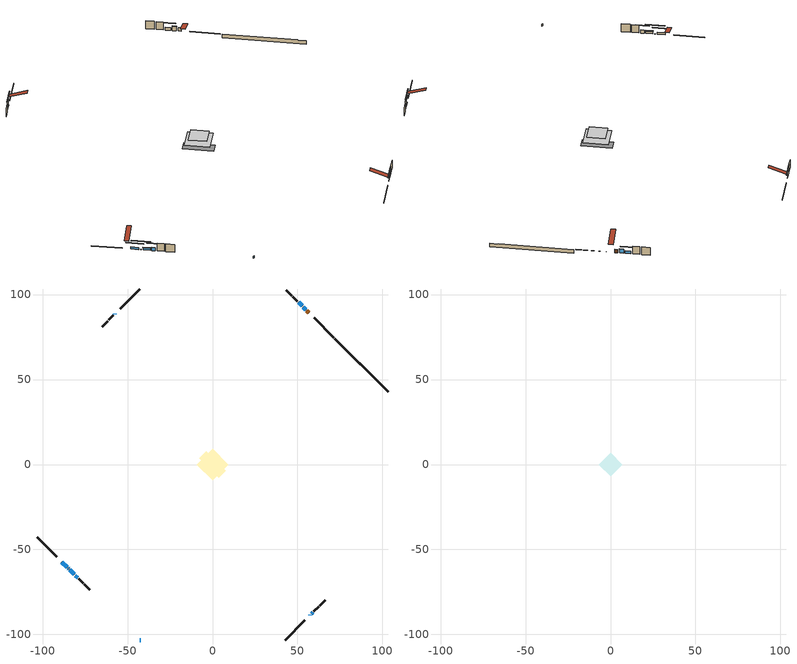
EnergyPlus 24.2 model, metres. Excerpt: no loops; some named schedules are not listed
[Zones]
conditioned space
 floor adiabatic (AdiabaticFloorConstruction): -9.39,0 0,9.39 9.39,0 0,-9.39 z3.35
 floor foundation (Slab1 construction): -7.83,3.79 -3.79,7.83 7.83,-3.79 3.79,-7.83 z-1.35
 wall outside (RimJoist1 construction): 42.79,-103.29 54.35,-91.73 / -103.29,-42.79 -91.73,-54.35 / -42.79,103.29 -54.35,91.73 / 71.33,74.75 59.77,86.31 z0.91:1.21
 wall outside (AdiabaticWallConstruction 1): 56.67,89.42 55.52,90.56 z0.91:2.94
 wall outside (AdiabaticWallConstruction): 54.87,91.21 53.4,92.68 z0.91:3.37; -88.62,-57.46 -85.55,-60.53 z0.91:2.21; -57.45,88.63 -57.66,88.42 / 57.45,-88.63 57.66,-88.42 / -84.89,-61.19 -84.68,-61.4 z0.91:1.26; -84.03,-62.05 -81.36,-64.72 z0.91:2.4; -42.79,-103.29 -42.18,-103.29 z0.91:2.13; 52.75,93.33 50.68,95.4 z0.91:2.65; -80.71,-65.37 -79.45,-66.63 z0.91:2.94; 58.32,-87.76 59.06,-87.02 z0.91:2.16
 wall outside (Wall1 construction): 59.72,-86.36 62.39,-83.69 / -78.79,-67.29 -76.12,-69.96 / -58.32,87.76 -60.99,85.09 / 50.02,96.06 47.35,98.73 z0.91:5.79
 wall outside (Wall2 construction): 63.05,-83.03 66.3,-79.78 / -75.47,-70.61 -72.22,-73.86 / -61.65,84.43 -64.9,81.19 / 46.69,99.39 43.44,102.64 z0.91:5.79
 wall foundation (FoundationWall1 construction): 71.99,74.09,-1.35 71.99,74.09,0.91 100.16,45.92,0.91 100.16,45.92,0.84 103.29,42.79,0.84 103.29,42.79,-1.35
 window (WindowConstruction): 54.87,91.21 53.4,92.68 z0.91:3.37
 window (WindowConstruction 5): -88.62,-57.46 -85.55,-60.53 z0.91:2.21
 window (WindowConstruction 7): -57.46,88.62 -57.66,88.42 z0.91:1.25
 window (WindowConstruction 8): 57.46,-88.62 57.66,-88.42 z0.91:1.25
 window (WindowConstruction 9): -84.89,-61.19 -84.69,-61.39 z0.91:1.25
 window (WindowConstruction 1): -84.03,-62.05 -81.37,-64.72 z0.91:2.4
 window (WindowConstruction 6): -42.79,-103.29 -42.18,-103.29 z0.91:2.13
 window (WindowConstruction 2): 52.75,93.33 50.68,95.4 z0.91:2.65
 window (WindowConstruction 3): -80.71,-65.37 -79.45,-66.63 z0.91:2.94
 window (WindowConstruction 4): 58.32,-87.76 59.06,-87.02 z0.91:2.16
 door (Door): 56.66,89.42 55.52,90.56 z0.91:2.94
 ceiling adiabatic (AdiabaticFloorConstruction): 0,-9.39 9.39,0 0,9.39 -9.39,0 z3.35
attic - vented
 floor to conditioned space (Floor1 construction Reversed): -6.99,0 0,6.99 6.99,0 0,-6.99 z5.79
 roof outside (Roof1 construction): 56.8,-89.28,5.79 49.99,-82.47,9 48.2,-84.27,9 55,-91.08,5.79; -89.28,-56.8,5.79 -82.47,-49.99,9 -84.27,-48.2,9 -91.08,-55,5.79; -56.8,89.28,5.79 -49.99,82.47,9 -48.2,84.27,9 -55,91.08,5.79; 57.32,88.76,5.79 50.51,81.95,9 52.31,80.16,9 59.12,86.96,5.79
shading: 53.26,92.82 55.01,91.07 55.3,91.36 53.55,93.11 z3.57; -83.72,-62.37 -90.46,-55.62 -90.75,-55.92 -84.01,-62.66 z4.8; -61.27,84.81 -53.85,92.23 -54.14,92.52 -61.56,85.11 z6.35; 61.27,-84.81 53.85,-92.23 54.14,-92.52 61.56,-85.11 z6.35; -81.08,-65 -88.5,-57.58 -88.79,-57.88 -81.37,-65.29 z6.35; -81.22,-64.86 -84.17,-61.91 -84.46,-62.2 -81.51,-65.15 z2.6; 48.85,97.23 54.58,91.5 54.87,91.79 49.14,97.53 z5.24; -77.62,-68.46 -82.54,-63.54 -82.83,-63.83 -77.91,-68.75 z5.53; 60.89,-85.19 56.49,-89.6 56.78,-89.89 61.18,-85.48 z4.75
[Building]
Building 1: Terrain=Suburbs
[Site:Location]
Montreal Mirabel Intl AP_QC: Latitude {deg}=45.68; Longitude {deg}=-74.03; Time Zone {hr}=-5; Elevation {m}=82; Keep Site Location Information=Yes
[Site:GroundTemperature:Shallow]
0.642858, -1.75623, -1.94836, -0.80987, 3.76054, 8.30966, 12.2535, 14.7518, 14.9641, 12.9321, 9.08883, 4.67926
[Site:WaterMainsTemperature]
Calculation Method=Schedule; Temperature Schedule=mains temperature schedule
[Material] Roughness=Rough; Thermal Absorptance=0.9
Name | Thickness {m} | Conductivity {W/m-K} | Density {kg/m3} | Specific Heat {J/kg-K} | Solar Absorptance | Visible Absorptance
asphalt or fiberglass shingles | 0.00635 | 0.162714 | 1121.4 | 1465.45 | 0.84 | 0.84
ceiling loosefill ins | 0.169333 | 0.0480833 | 16.02 | 1046.75 | 0.7 | 0.7
ceiling stud and cavity | 0.1397 | 0.0825569 | 65.682 | 1177.47 | 0.7 | 0.7
concrete 4.0 in. | 0.1016 | 1.803125 | 2242.8 | 837.4 | 0.7 | 0.7
concrete 8.0 in. | 0.2032 | 1.803125 | 2242.8 | 837.4 | 0.7 | 0.7
door material | 0.04445 | 0.0451087 | 512.64 | 1214.23 | 0.7 | 0.7
exterior vertical ins | 0.0436689 | 0.029427 | 32.04 | 1214.23 | 0.7 | 0.7
floor covering | 0.0127 | 0.0433444 | 54.468 | 1339.84 | 0.6 | 0.6
floor rigid ins; wall rigid ins 1 | 0.512978 | 0.029427 | 32.04 | 1214.23 | 0.7 | 0.7
floor stud and cavity | 0.1397 | 1.75129 | 37.0049 | 1207.88 | 0.7 | 0.7
furniture material conditioned space 1 | 0.1524 | 0.115458 | 640.8 | 1214.23 | 0.6 | 0.6
gypsum board | 0.0127 | 0.160291 | 801 | 837.4 | 0.6 | 0.6
gypsum board 1 | 0.0127 | 0.160291 | 801 | 837.4 | 0.7 | 0.7
osb sheathing 0.5 in. | 0.0127 | 0.115458 | 512.64 | 1214.23 | 0.7 | 0.7
osb sheathing 0.75 in. | 0.01905 | 0.115458 | 512.64 | 1214.23 | 0.7 | 0.7
osb sheathing 2.0 in. | 0.0508 | 0.115458 | 512.64 | 1214.23 | 0.7 | 0.7
rim joist rigid ins; wall rigid ins | 0.051816 | 0.029427 | 32.04 | 1214.23 | 0.7 | 0.7
rim joist stud and cavity | 0.0508 | 0.0553127 | 125.044 | 1163.47 | 0.6 | 0.6
wall stud and cavity | 0.1397 | 0.140922 | 139.0536 | 1170.24 | 0.7 | 0.7
wall stud and cavity 1 | 0.1397 | 0.142185 | 139.0536 | 1170.24 | 0.7 | 0.7
wall stud and cavity 2 | 0.0889 | 0.380278 | 52.3479 | 1209.89 | 0.7 | 0.7
wall stud and cavity 3 | 0.0889 | 0.391764 | 83.0341 | 1211.67 | 0.7 | 0.7
wood siding | 0.0254 | 0.102417 | 544.68 | 1172.36 | 0.4 | 0.4
wood siding 1; wood siding 2; wood siding 3 | 0.0254 | 0.102417 | 544.68 | 1172.36 | 0.7 | 0.7
[WindowMaterial:SimpleGlazingSystem]
Name | U-Factor {W/m2-K} | Solar Heat Gain Coefficient
WindowMaterial | 2.88329 | 0.67
WindowMaterial 1 | 2.9236 | 0.62
WindowMaterial 2 | 2.909975 | 0.64
WindowMaterial 3 | 2.97754 | 0.59
WindowMaterial 4 | 2.94177 | 0.59
WindowMaterial 5 | 2.938365 | 0.6
WindowMaterial 6 | 2.96789 | 0.62
WindowMaterial 7 | 3.000823 | 0.18
[Construction]
AdiabaticFloorConstruction: floor stud and cavity, floor rigid ins, osb sheathing 0.75 in., floor covering
AdiabaticWallConstruction: wood siding 2, wall rigid ins 1, wall stud and cavity 2, gypsum board
AdiabaticWallConstruction 1: wood siding 3, wall rigid ins 1, wall stud and cavity 2, gypsum board
Door: door material
Floor1 construction Reversed: gypsum board, ceiling stud and cavity, ceiling loosefill ins
FoundationWall1 construction: concrete 8.0 in., gypsum board 1
furniture construction conditioned space 1: furniture material conditioned space 1
PartitionWallConstruction: gypsum board, wall stud and cavity 3, gypsum board
RimJoist1 construction: wood siding 1, rim joist rigid ins, osb sheathing 2.0 in., rim joist stud and cavity
Roof1 construction: asphalt or fiberglass shingles
Slab1 construction: concrete 4.0 in.
Wall1 construction: wood siding, wall rigid ins, osb sheathing 0.5 in., wall stud and cavity, gypsum board
Wall2 construction: wood siding, wall rigid ins, osb sheathing 0.5 in., wall stud and cavity 1, gypsum board
WindowConstruction: WindowMaterial
WindowConstruction 1: WindowMaterial 1
WindowConstruction 2: WindowMaterial 2
WindowConstruction 3: WindowMaterial 3
WindowConstruction 4: WindowMaterial 4
WindowConstruction 5: WindowMaterial 5
WindowConstruction 6: WindowMaterial 6
WindowConstruction 7; WindowConstruction 8; WindowConstruction 9: WindowMaterial 7
[Zone] Multiplier=1; Part of Total Floor Area=Yes
Name | Volume {m3}
attic - vented | 50.9359
conditioned space | 674.8
[Space]
Name | Zone | Volume {m3}
attic - vented 1 | attic - vented | 50.9359
conditioned space 1 | conditioned space | 674.8
[ZoneInfiltration:EffectiveLeakageArea]
infil attic - vented 1: Zone or Space=attic - vented 1; Schedule=Always On Discrete; Effective Air Leakage Area {cm2}=4511.54; Stack Coefficient=0.000223214; Wind Coefficient=1.00944e-05
[ZoneMixing]
whole house fan mix: Zone or Space=attic - vented; Schedule=Always On Continuous; Design Flow Rate Calculation Method=Flow/Zone; Design Flow Rate {m3/s}=0; Source Zone or Space=conditioned space
[SurfaceProperty:ExposedFoundationPerimeter]
Slab1: Exposed Perimeter Calculation Method=TotalExposedPerimeter; Total Exposed Perimeter {m}=44.269
[InternalMass] Zone or ZoneList=conditioned space; Space or SpaceList=conditioned space 1
Name | Construction | Surface Area {m2}
furniture mass conditioned space 1 | furniture construction conditioned space 1 | 107.972
partition wall mass | PartitionWallConstruction | 269.93
[Lights]
interior lighting: Zone or ZoneList or Space or SpaceList=conditioned space 1; Schedule=interior lighting schedule; Design Level Calculation Method=LightingLevel; Lighting Level {W}=343.2; Return Air Fraction=0; Fraction Radiant=0.6; Fraction Visible=0.2; Fraction Replaceable=1
[People]
occupants: Zone or ZoneList or Space or SpaceList=conditioned space 1; Number of People Schedule=occupants schedule; Number of People Calculation Method=People; Number of People=3; Fraction Radiant=0.314171; Sensible Heat Fraction=0.56303; Activity Level Schedule=occupants activity schedule; Carbon Dioxide Generation Rate {m3/s-W}=0; Enable ASHRAE 55 Comfort Warnings=No; Mean Radiant Temperature Calculation Type=EnclosureAveraged
[ElectricEquipment] Zone or ZoneList or Space or SpaceList=conditioned space 1; Design Level Calculation Method=EquipmentLevel
Name | Schedule | Design Level {W} | Fraction Latent | Fraction Radiant | Fraction Lost
clothes dryer | clothes dryer schedule | 140.772 | 0.015 | 0.081 | 0.85
clothes washer | clothes washer schedule | 32.1985 | 0.03 | 0.162 | 0.7
cooking range | cooking range schedule | 215.147 | 0.08 | 0.432 | 0.2
dishwasher | dishwasher schedule | 66.8632 | 0.3 | 0.18 | 0.4
fridge | fridge schedule | 72.9452 | 0 | 0.6 | 0
mech vent house fan | mech vent house fan schedule | 230 | 0 | 0 | 1
mech vent house fan cfis | mech vent house fan cfis schedule | 0 | 0 | 0 | 0
misc plug loads | misc plug loads schedule | 494.7 | 0.045 | 0.513 | 0.1
whole house fan | Always On Discrete | 0 | 0 | 0 | 1
[OtherEquipment] Zone or ZoneList or Space or SpaceList=conditioned space 1; Design Level Calculation Method=EquipmentLevel
Name | Fuel Type | Schedule | Design Level {W} | Fraction Latent | Fraction Radiant | Fraction Lost
clothes dryer 1 | Electricity | clothes dryer schedule | 0 | 0.015 | 0.081 | 0.85
cooking range 1 | Electricity | cooking range schedule | 0 | 0.08 | 0.432 | 0.2
general water use latent | None | general water use schedule | 62.594 | 1 | 0 | 0
general water use sensible | None | general water use schedule | -61.6891 | 0 | 0.6 | 0
mech vent house fan latent load | None | Always On Discrete | 0 | 1 | 0 | 0
mech vent house fan sensible load | None | Always On Discrete | 0 | 0 | 0 | 0
water heater energy adjustment1 | Electricity | Always On Discrete | 0.01 | 0 | 0 | 1
[ZoneInfiltration:DesignFlowRate] Zone or ZoneList or Space or SpaceList=conditioned space 1; Schedule=Always On Discrete; Design Flow Rate Calculation Method=Flow/Zone; Design Flow Rate {m3/s}=0
infil flow; natural vent flow; whole house fan flow
[Foundation:Kiva]
Foundation Kiva 1: Initial Indoor Air Temperature {C}=21; Wall Height Above Grade {m}=0.910011; Wall Depth Below Slab {m}=0.2032; Custom Block Material Name 1=exterior vertical ins; Custom Block Depth 1 {m}=2.26; Custom Block X Position 1 {m}=0.2159; Custom Block Z Position 1 {m}=0
[Foundation:Kiva:Settings]
Soil Conductivity {W/m-K}=0.849921; Soil Density {kg/m3}=1842.3; Soil Specific Heat {J/kg-K}=418.7; Ground Solar Absorptivity=0.9; Ground Thermal Absorptivity=0.9; Ground Surface Roughness {m}=0.03; Far-Field Width {m}=40; Deep-Ground Boundary Condition=ZeroFlux; Deep-Ground Depth {m}=40; Minimum Cell Dimension {m}=0.2; Maximum Cell Growth Coefficient=3; Simulation Timestep=Timestep
[Exterior:Lights]
exterior lighting: Schedule=exterior lighting schedule; Design Level {W}=75.6
[Schedule:Constant]
Name | Hourly Value
Always On Continuous; mech vent house fan schedule; mech vent house fan cfis schedule; Always On Discrete | 1
occupants activity schedule | 117.228
fridge schedule | 0
[Schedule:Day:Interval]
interior lighting schedule day: No, 01:00, 0.108182, 04:00, 0.0901515, 05:00, 0.0991667, 06:00, 0.162273, 07:00, 0.270455, 08:00, 0.342576, 10:00, 0.369621, 11:00, 0.351591, 12:00, 0.333561, 13:00, 0.324545, 14:00, 0.31553, 15:00, 0.333561, 16:00, 0.369621, 17:00, 0.450758, 18:00, 0.585985, 19:00, 0.775303, 20:00, 0.955606, 21:00, 0.991667, 22:00, 0.712197, 23:00, 0.360606, 24:00, 0.162273
interior lighting schedule day 1: No, 01:00, 0.100909, 04:00, 0.0840909, 05:00, 0.0925, 06:00, 0.151364, 07:00, 0.252273, 08:00, 0.319545, 10:00, 0.344773, 11:00, 0.327955, 12:00, 0.311136, 13:00, 0.302727, 14:00, 0.294318, 15:00, 0.311136, 16:00, 0.344773, 17:00, 0.420455, 18:00, 0.546591, 19:00, 0.723182, 20:00, 0.891364, 21:00, 0.925, 22:00, 0.664318, 23:00, 0.336364, 24:00, 0.151364
interior lighting schedule default day: No, 24:00, 0
[Schedule:Week:Daily]
interior lighting schedule Week Rule - Jan1-Jan27: interior lighting schedule day, interior lighting schedule day, interior lighting schedule day, interior lighting schedule day, interior lighting schedule day, interior lighting schedule day, interior lighting schedule day, interior lighting schedule default day, interior lighting schedule default day, interior lighting schedule default day, interior lighting schedule default day, interior lighting schedule default day
interior lighting schedule Week Rule - Jan28-Feb3: interior lighting schedule day, interior lighting schedule day, interior lighting schedule day, interior lighting schedule day, interior lighting schedule day 1, interior lighting schedule day 1, interior lighting schedule day 1, interior lighting schedule default day, interior lighting schedule default day, interior lighting schedule default day, interior lighting schedule default day, interior lighting schedule default day
interior lighting schedule Week Rule - Feb4-Feb24: interior lighting schedule day 1, interior lighting schedule day 1, interior lighting schedule day 1, interior lighting schedule day 1, interior lighting schedule day 1, interior lighting schedule day 1, interior lighting schedule day 1, interior lighting schedule default day, interior lighting schedule default day, interior lighting schedule default day, interior lighting schedule default day, interior lighting schedule default day
interior lighting schedule Week Rule - Feb25-Mar3: interior lighting schedule day 1, interior lighting schedule day 1, interior lighting schedule day 1, interior lighting schedule day 1, interior lighting schedule day 2, interior lighting schedule day 2, interior lighting schedule day 2, interior lighting schedule default day, interior lighting schedule default day, interior lighting schedule default day, interior lighting schedule default day, interior lighting schedule default day
interior lighting schedule Week Rule - Mar4-Mar31: interior lighting schedule day 2, interior lighting schedule day 2, interior lighting schedule day 2, interior lighting schedule day 2, interior lighting schedule day 2, interior lighting schedule day 2, interior lighting schedule day 2, interior lighting schedule default day, interior lighting schedule default day, interior lighting schedule default day, interior lighting schedule default day, interior lighting schedule default day
interior lighting schedule Week Rule - Apr1-Apr28: interior lighting schedule day 3, interior lighting schedule day 3, interior lighting schedule day 3, interior lighting schedule day 3, interior lighting schedule day 3, interior lighting schedule day 3, interior lighting schedule day 3, interior lighting schedule default day, interior lighting schedule default day, interior lighting schedule default day, interior lighting schedule default day, interior lighting schedule default day
interior lighting schedule Week Rule - Apr29-May5: interior lighting schedule day 3, interior lighting schedule day 3, interior lighting schedule day 4, interior lighting schedule day 4, interior lighting schedule day 4, interior lighting schedule day 4, interior lighting schedule day 4, interior lighting schedule default day, interior lighting schedule default day, interior lighting schedule default day, interior lighting schedule default day, interior lighting schedule default day
interior lighting schedule Week Rule - May6-May26: interior lighting schedule day 4, interior lighting schedule day 4, interior lighting schedule day 4, interior lighting schedule day 4, interior lighting schedule day 4, interior lighting schedule day 4, interior lighting schedule day 4, interior lighting schedule default day, interior lighting schedule default day, interior lighting schedule default day, interior lighting schedule default day, interior lighting schedule default day
interior lighting schedule Week Rule - May27-Jun2: interior lighting schedule day 4, interior lighting schedule day 4, interior lighting schedule day 4, interior lighting schedule day 4, interior lighting schedule day 4, interior lighting schedule day 5, interior lighting schedule day 5, interior lighting schedule default day, interior lighting schedule default day, interior lighting schedule default day, interior lighting schedule default day, interior lighting schedule default day
interior lighting schedule Week Rule - Jun3-Jun30: interior lighting schedule day 5, interior lighting schedule day 5, interior lighting schedule day 5, interior lighting schedule day 5, interior lighting schedule day 5, interior lighting schedule day 5, interior lighting schedule day 5, interior lighting schedule default day, interior lighting schedule default day, interior lighting schedule default day, interior lighting schedule default day, interior lighting schedule default day
interior lighting schedule Week Rule - Jul1-Jul28: interior lighting schedule day 6, interior lighting schedule day 6, interior lighting schedule day 6, interior lighting schedule day 6, interior lighting schedule day 6, interior lighting schedule day 6, interior lighting schedule day 6, interior lighting schedule default day, interior lighting schedule default day, interior lighting schedule default day, interior lighting schedule default day, interior lighting schedule default day
interior lighting schedule Week Rule - Jul29-Aug4: interior lighting schedule day 6, interior lighting schedule day 6, interior lighting schedule day 6, interior lighting schedule day 7, interior lighting schedule day 7, interior lighting schedule day 7, interior lighting schedule day 7, interior lighting schedule default day, interior lighting schedule default day, interior lighting schedule default day, interior lighting schedule default day, interior lighting schedule default day
interior lighting schedule Week Rule - Aug5-Aug25: interior lighting schedule day 7, interior lighting schedule day 7, interior lighting schedule day 7, interior lighting schedule day 7, interior lighting schedule day 7, interior lighting schedule day 7, interior lighting schedule day 7, interior lighting schedule default day, interior lighting schedule default day, interior lighting schedule default day, interior lighting schedule default day, interior lighting schedule default day
interior lighting schedule Week Rule - Aug26-Sep1: interior lighting schedule day 7, interior lighting schedule day 7, interior lighting schedule day 7, interior lighting schedule day 7, interior lighting schedule day 7, interior lighting schedule day 7, interior lighting schedule day 8, interior lighting schedule default day, interior lighting schedule default day, interior lighting schedule default day, interior lighting schedule default day, interior lighting schedule default day
interior lighting schedule Week Rule - Sep2-Sep29: interior lighting schedule day 8, interior lighting schedule day 8, interior lighting schedule day 8, interior lighting schedule day 8, interior lighting schedule day 8, interior lighting schedule day 8, interior lighting schedule day 8, interior lighting schedule default day, interior lighting schedule default day, interior lighting schedule default day, interior lighting schedule default day, interior lighting schedule default day
interior lighting schedule Week Rule - Sep30-Oct6: interior lighting schedule day 8, interior lighting schedule day 9, interior lighting schedule day 9, interior lighting schedule day 9, interior lighting schedule day 9, interior lighting schedule day 9, interior lighting schedule day 9, interior lighting schedule default day, interior lighting schedule default day, interior lighting schedule default day, interior lighting schedule default day, interior lighting schedule default day
interior lighting schedule Week Rule - Oct7-Oct27: interior lighting schedule day 9, interior lighting schedule day 9, interior lighting schedule day 9, interior lighting schedule day 9, interior lighting schedule day 9, interior lighting schedule day 9, interior lighting schedule day 9, interior lighting schedule default day, interior lighting schedule default day, interior lighting schedule default day, interior lighting schedule default day, interior lighting schedule default day
interior lighting schedule Week Rule - Oct28-Nov3: interior lighting schedule day 9, interior lighting schedule day 9, interior lighting schedule day 9, interior lighting schedule day 9, interior lighting schedule day 10, interior lighting schedule day 10, interior lighting schedule day 10, interior lighting schedule default day, interior lighting schedule default day, interior lighting schedule default day, interior lighting schedule default day, interior lighting schedule default day
interior lighting schedule Week Rule - Nov4-Nov24: interior lighting schedule day 10, interior lighting schedule day 10, interior lighting schedule day 10, interior lighting schedule day 10, interior lighting schedule day 10, interior lighting schedule day 10, interior lighting schedule day 10, interior lighting schedule default day, interior lighting schedule default day, interior lighting schedule default day, interior lighting schedule default day, interior lighting schedule default day
interior lighting schedule Week Rule - Nov25-Dec1: interior lighting schedule day 10, interior lighting schedule day 10, interior lighting schedule day 10, interior lighting schedule day 10, interior lighting schedule day 10, interior lighting schedule day 10, interior lighting schedule day 11, interior lighting schedule default day, interior lighting schedule default day, interior lighting schedule default day, interior lighting schedule default day, interior lighting schedule default day
interior lighting schedule Week Rule - Dec2-Dec31: interior lighting schedule day 11, interior lighting schedule day 11, interior lighting schedule day 11, interior lighting schedule day 11, interior lighting schedule day 11, interior lighting schedule day 11, interior lighting schedule day 11, interior lighting schedule default day, interior lighting schedule default day, interior lighting schedule default day, interior lighting schedule default day, interior lighting schedule default day
occupants schedule Week Rule - Jan1-Dec31: occupants schedule day, occupants schedule day, occupants schedule day, occupants schedule day, occupants schedule day, occupants schedule day, occupants schedule day, occupants schedule default day, occupants schedule default day, occupants schedule default day, occupants schedule default day, occupants schedule default day
clothes dryer schedule Week Rule - Jan1-Dec31: clothes dryer schedule day, clothes dryer schedule day, clothes dryer schedule day, clothes dryer schedule day, clothes dryer schedule day, clothes dryer schedule day, clothes dryer schedule day, clothes dryer schedule default day, clothes dryer schedule default day, clothes dryer schedule default day, clothes dryer schedule default day, clothes dryer schedule default day
clothes washer schedule Week Rule - Jan1-Dec31: clothes washer schedule day, clothes washer schedule day, clothes washer schedule day, clothes washer schedule day, clothes washer schedule day, clothes washer schedule day, clothes washer schedule day, clothes washer schedule default day, clothes washer schedule default day, clothes washer schedule default day, clothes washer schedule default day, clothes washer schedule default day
cooking range schedule Week Rule - Jan1-Dec31: cooking range schedule day, cooking range schedule day, cooking range schedule day, cooking range schedule day, cooking range schedule day, cooking range schedule day, cooking range schedule day, cooking range schedule default day, cooking range schedule default day, cooking range schedule default day, cooking range schedule default day, cooking range schedule default day
dishwasher schedule Week Rule - Jan1-Dec31: dishwasher schedule day, dishwasher schedule day, dishwasher schedule day, dishwasher schedule day, dishwasher schedule day, dishwasher schedule day, dishwasher schedule day, dishwasher schedule default day, dishwasher schedule default day, dishwasher schedule default day, dishwasher schedule default day, dishwasher schedule default day
misc plug loads schedule Week Rule - Jan1-Dec31: misc plug loads schedule day, misc plug loads schedule day, misc plug loads schedule day, misc plug loads schedule day, misc plug loads schedule day, misc plug loads schedule day, misc plug loads schedule day, misc plug loads schedule default day, misc plug loads schedule default day, misc plug loads schedule default day, misc plug loads schedule default day, misc plug loads schedule default day
general water use schedule Week Rule - Jan1-Dec31: general water use schedule day, general water use schedule day, general water use schedule day, general water use schedule day, general water use schedule day, general water use schedule day, general water use schedule day, general water use schedule default day, general water use schedule default day, general water use schedule default day, general water use schedule default day, general water use schedule default day
exterior lighting schedule Week Rule - Jan1-Jan27: exterior lighting schedule day, exterior lighting schedule day, exterior lighting schedule day, exterior lighting schedule day, exterior lighting schedule day, exterior lighting schedule day, exterior lighting schedule day, exterior lighting schedule default day, exterior lighting schedule default day, exterior lighting schedule default day, exterior lighting schedule default day, exterior lighting schedule default day
exterior lighting schedule Week Rule - Jan28-Feb3: exterior lighting schedule day, exterior lighting schedule day, exterior lighting schedule day, exterior lighting schedule day, exterior lighting schedule day 1, exterior lighting schedule day 1, exterior lighting schedule day 1, exterior lighting schedule default day, exterior lighting schedule default day, exterior lighting schedule default day, exterior lighting schedule default day, exterior lighting schedule default day
exterior lighting schedule Week Rule - Feb4-Feb24: exterior lighting schedule day 1, exterior lighting schedule day 1, exterior lighting schedule day 1, exterior lighting schedule day 1, exterior lighting schedule day 1, exterior lighting schedule day 1, exterior lighting schedule day 1, exterior lighting schedule default day, exterior lighting schedule default day, exterior lighting schedule default day, exterior lighting schedule default day, exterior lighting schedule default day
exterior lighting schedule Week Rule - Feb25-Mar3: exterior lighting schedule day 1, exterior lighting schedule day 1, exterior lighting schedule day 1, exterior lighting schedule day 1, exterior lighting schedule day 2, exterior lighting schedule day 2, exterior lighting schedule day 2, exterior lighting schedule default day, exterior lighting schedule default day, exterior lighting schedule default day, exterior lighting schedule default day, exterior lighting schedule default day
exterior lighting schedule Week Rule - Mar4-Mar31: exterior lighting schedule day 2, exterior lighting schedule day 2, exterior lighting schedule day 2, exterior lighting schedule day 2, exterior lighting schedule day 2, exterior lighting schedule day 2, exterior lighting schedule day 2, exterior lighting schedule default day, exterior lighting schedule default day, exterior lighting schedule default day, exterior lighting schedule default day, exterior lighting schedule default day
exterior lighting schedule Week Rule - Apr1-Apr28: exterior lighting schedule day 3, exterior lighting schedule day 3, exterior lighting schedule day 3, exterior lighting schedule day 3, exterior lighting schedule day 3, exterior lighting schedule day 3, exterior lighting schedule day 3, exterior lighting schedule default day, exterior lighting schedule default day, exterior lighting schedule default day, exterior lighting schedule default day, exterior lighting schedule default day
exterior lighting schedule Week Rule - Apr29-May5: exterior lighting schedule day 3, exterior lighting schedule day 3, exterior lighting schedule day 4, exterior lighting schedule day 4, exterior lighting schedule day 4, exterior lighting schedule day 4, exterior lighting schedule day 4, exterior lighting schedule default day, exterior lighting schedule default day, exterior lighting schedule default day, exterior lighting schedule default day, exterior lighting schedule default day
exterior lighting schedule Week Rule - May6-May26: exterior lighting schedule day 4, exterior lighting schedule day 4, exterior lighting schedule day 4, exterior lighting schedule day 4, exterior lighting schedule day 4, exterior lighting schedule day 4, exterior lighting schedule day 4, exterior lighting schedule default day, exterior lighting schedule default day, exterior lighting schedule default day, exterior lighting schedule default day, exterior lighting schedule default day
exterior lighting schedule Week Rule - May27-Jun2: exterior lighting schedule day 4, exterior lighting schedule day 4, exterior lighting schedule day 4, exterior lighting schedule day 4, exterior lighting schedule day 4, exterior lighting schedule day 5, exterior lighting schedule day 5, exterior lighting schedule default day, exterior lighting schedule default day, exterior lighting schedule default day, exterior lighting schedule default day, exterior lighting schedule default day
exterior lighting schedule Week Rule - Jun3-Jun30: exterior lighting schedule day 5, exterior lighting schedule day 5, exterior lighting schedule day 5, exterior lighting schedule day 5, exterior lighting schedule day 5, exterior lighting schedule day 5, exterior lighting schedule day 5, exterior lighting schedule default day, exterior lighting schedule default day, exterior lighting schedule default day, exterior lighting schedule default day, exterior lighting schedule default day
exterior lighting schedule Week Rule - Jul1-Jul28: exterior lighting schedule day 6, exterior lighting schedule day 6, exterior lighting schedule day 6, exterior lighting schedule day 6, exterior lighting schedule day 6, exterior lighting schedule day 6, exterior lighting schedule day 6, exterior lighting schedule default day, exterior lighting schedule default day, exterior lighting schedule default day, exterior lighting schedule default day, exterior lighting schedule default day
exterior lighting schedule Week Rule - Jul29-Aug4: exterior lighting schedule day 6, exterior lighting schedule day 6, exterior lighting schedule day 6, exterior lighting schedule day 7, exterior lighting schedule day 7, exterior lighting schedule day 7, exterior lighting schedule day 7, exterior lighting schedule default day, exterior lighting schedule default day, exterior lighting schedule default day, exterior lighting schedule default day, exterior lighting schedule default day
exterior lighting schedule Week Rule - Aug5-Aug25: exterior lighting schedule day 7, exterior lighting schedule day 7, exterior lighting schedule day 7, exterior lighting schedule day 7, exterior lighting schedule day 7, exterior lighting schedule day 7, exterior lighting schedule day 7, exterior lighting schedule default day, exterior lighting schedule default day, exterior lighting schedule default day, exterior lighting schedule default day, exterior lighting schedule default day
exterior lighting schedule Week Rule - Aug26-Sep1: exterior lighting schedule day 7, exterior lighting schedule day 7, exterior lighting schedule day 7, exterior lighting schedule day 7, exterior lighting schedule day 7, exterior lighting schedule day 7, exterior lighting schedule day 8, exterior lighting schedule default day, exterior lighting schedule default day, exterior lighting schedule default day, exterior lighting schedule default day, exterior lighting schedule default day
exterior lighting schedule Week Rule - Sep2-Sep29: exterior lighting schedule day 8, exterior lighting schedule day 8, exterior lighting schedule day 8, exterior lighting schedule day 8, exterior lighting schedule day 8, exterior lighting schedule day 8, exterior lighting schedule day 8, exterior lighting schedule default day, exterior lighting schedule default day, exterior lighting schedule default day, exterior lighting schedule default day, exterior lighting schedule default day
exterior lighting schedule Week Rule - Sep30-Oct6: exterior lighting schedule day 8, exterior lighting schedule day 9, exterior lighting schedule day 9, exterior lighting schedule day 9, exterior lighting schedule day 9, exterior lighting schedule day 9, exterior lighting schedule day 9, exterior lighting schedule default day, exterior lighting schedule default day, exterior lighting schedule default day, exterior lighting schedule default day, exterior lighting schedule default day
exterior lighting schedule Week Rule - Oct7-Oct27: exterior lighting schedule day 9, exterior lighting schedule day 9, exterior lighting schedule day 9, exterior lighting schedule day 9, exterior lighting schedule day 9, exterior lighting schedule day 9, exterior lighting schedule day 9, exterior lighting schedule default day, exterior lighting schedule default day, exterior lighting schedule default day, exterior lighting schedule default day, exterior lighting schedule default day
exterior lighting schedule Week Rule - Oct28-Nov3: exterior lighting schedule day 9, exterior lighting schedule day 9, exterior lighting schedule day 9, exterior lighting schedule day 9, exterior lighting schedule day 10, exterior lighting schedule day 10, exterior lighting schedule day 10, exterior lighting schedule default day, exterior lighting schedule default day, exterior lighting schedule default day, exterior lighting schedule default day, exterior lighting schedule default day
exterior lighting schedule Week Rule - Nov4-Nov24: exterior lighting schedule day 10, exterior lighting schedule day 10, exterior lighting schedule day 10, exterior lighting schedule day 10, exterior lighting schedule day 10, exterior lighting schedule day 10, exterior lighting schedule day 10, exterior lighting schedule default day, exterior lighting schedule default day, exterior lighting schedule default day, exterior lighting schedule default day, exterior lighting schedule default day
exterior lighting schedule Week Rule - Nov25-Dec1: exterior lighting schedule day 10, exterior lighting schedule day 10, exterior lighting schedule day 10, exterior lighting schedule day 10, exterior lighting schedule day 10, exterior lighting schedule day 10, exterior lighting schedule day 11, exterior lighting schedule default day, exterior lighting schedule default day, exterior lighting schedule default day, exterior lighting schedule default day, exterior lighting schedule default day
exterior lighting schedule Week Rule - Dec2-Dec31: exterior lighting schedule day 11, exterior lighting schedule day 11, exterior lighting schedule day 11, exterior lighting schedule day 11, exterior lighting schedule day 11, exterior lighting schedule day 11, exterior lighting schedule day 11, exterior lighting schedule default day, exterior lighting schedule default day, exterior lighting schedule default day, exterior lighting schedule default day, exterior lighting schedule default day
[Schedule:Year]
interior lighting schedule: interior lighting schedule Week Rule - Jan1-Jan27, 1, 1, 1, 27, interior lighting schedule Week Rule - Jan28-Feb3, 1, 28, 2, 3, interior lighting schedule Week Rule - Feb4-Feb24, 2, 4, 2, 24, interior lighting schedule Week Rule - Feb25-Mar3, 2, 25, 3, 3, interior lighting schedule Week Rule - Mar4-Mar31, 3, 4, 3, 31, interior lighting schedule Week Rule - Apr1-Apr28, 4, 1, 4, 28, interior lighting schedule Week Rule - Apr29-May5, 4, 29, 5, 5, interior lighting schedule Week Rule - May6-May26, 5, 6, 5, 26, interior lighting schedule Week Rule - May27-Jun2, 5, 27, 6, 2, interior lighting schedule Week Rule - Jun3-Jun30, 6, 3, 6, 30, interior lighting schedule Week Rule - Jul1-Jul28, 7, 1, 7, 28, interior lighting schedule Week Rule - Jul29-Aug4, 7, 29, 8, 4, interior lighting schedule Week Rule - Aug5-Aug25, 8, 5, 8, 25, interior lighting schedule Week Rule - Aug26-Sep1, 8, 26, 9, 1, interior lighting schedule Week Rule - Sep2-Sep29, 9, 2, 9, 29, interior lighting schedule Week Rule - Sep30-Oct6, 9, 30, 10, 6, interior lighting schedule Week Rule - Oct7-Oct27, 10, 7, 10, 27, interior lighting schedule Week Rule - Oct28-Nov3, 10, 28, 11, 3, interior lighting schedule Week Rule - Nov4-Nov24, 11, 4, 11, 24, interior lighting schedule Week Rule - Nov25-Dec1, 11, 25, 12, 1, interior lighting schedule Week Rule - Dec2-Dec31, 12, 2, 12, 31
occupants schedule: occupants schedule Week Rule - Jan1-Dec31, 1, 1, 12, 31
clothes dryer schedule: clothes dryer schedule Week Rule - Jan1-Dec31, 1, 1, 12, 31
clothes washer schedule: clothes washer schedule Week Rule - Jan1-Dec31, 1, 1, 12, 31
cooking range schedule: cooking range schedule Week Rule - Jan1-Dec31, 1, 1, 12, 31
dishwasher schedule: dishwasher schedule Week Rule - Jan1-Dec31, 1, 1, 12, 31
misc plug loads schedule: misc plug loads schedule Week Rule - Jan1-Dec31, 1, 1, 12, 31
general water use schedule: general water use schedule Week Rule - Jan1-Dec31, 1, 1, 12, 31
exterior lighting schedule: exterior lighting schedule Week Rule - Jan1-Jan27, 1, 1, 1, 27, exterior lighting schedule Week Rule - Jan28-Feb3, 1, 28, 2, 3, exterior lighting schedule Week Rule - Feb4-Feb24, 2, 4, 2, 24, exterior lighting schedule Week Rule - Feb25-Mar3, 2, 25, 3, 3, exterior lighting schedule Week Rule - Mar4-Mar31, 3, 4, 3, 31, exterior lighting schedule Week Rule - Apr1-Apr28, 4, 1, 4, 28, exterior lighting schedule Week Rule - Apr29-May5, 4, 29, 5, 5, exterior lighting schedule Week Rule - May6-May26, 5, 6, 5, 26, exterior lighting schedule Week Rule - May27-Jun2, 5, 27, 6, 2, exterior lighting schedule Week Rule - Jun3-Jun30, 6, 3, 6, 30, exterior lighting schedule Week Rule - Jul1-Jul28, 7, 1, 7, 28, exterior lighting schedule Week Rule - Jul29-Aug4, 7, 29, 8, 4, exterior lighting schedule Week Rule - Aug5-Aug25, 8, 5, 8, 25, exterior lighting schedule Week Rule - Aug26-Sep1, 8, 26, 9, 1, exterior lighting schedule Week Rule - Sep2-Sep29, 9, 2, 9, 29, exterior lighting schedule Week Rule - Sep30-Oct6, 9, 30, 10, 6, exterior lighting schedule Week Rule - Oct7-Oct27, 10, 7, 10, 27, exterior lighting schedule Week Rule - Oct28-Nov3, 10, 28, 11, 3, exterior lighting schedule Week Rule - Nov4-Nov24, 11, 4, 11, 24, exterior lighting schedule Week Rule - Nov25-Dec1, 11, 25, 12, 1, exterior lighting schedule Week Rule - Dec2-Dec31, 12, 2, 12, 31
[Schedule:Compact]
mains temperature schedule: Through: 01/01, For: AllDays, Until: 24:00, 5.61444, Through: 01/02, For: AllDays, Until: 24:00, 5.535, Through: 01/03, For: AllDays, Until: 24:00, 5.45667, Through: 01/04, For: AllDays, Until: 24:00, 5.37944, Through: 01/05, For: AllDays, Until: 24:00, 5.30333, Through: 01/06, For: AllDays, Until: 24:00, 5.22889, Through: 01/07, For: AllDays, Until: 24:00, 5.15611, Through: 01/08, For: AllDays, Until: 24:00, 5.08389, Through: 01/09, For: AllDays, Until: 24:00, 5.01333, Through: 01/10, For: AllDays, Until: 24:00, 4.94444, Through: 01/11, For: AllDays, Until: 24:00, 4.87667, Through: 01/12, For: AllDays, Until: 24:00, 4.81056, Through: 01/13, For: AllDays, Until: 24:00, 4.74556, Through: 01/14, For: AllDays, Until: 24:00, 4.68222, Through: 01/15, For: AllDays, Until: 24:00, 4.62056, Through: 01/16, For: AllDays, Until: 24:00, 4.56, Through: 01/17, For: AllDays, Until: 24:00, 4.50111, Through: 01/18, For: AllDays, Until: 24:00, 4.44389, Through: 01/19, For: AllDays, Until: 24:00, 4.38778, Through: 01/20, For: AllDays, Until: 24:00, 4.33389, Through: 01/21, For: AllDays, Until: 24:00, 4.28111, Through: 01/22, For: AllDays, Until: 24:00, 4.23, Through: 01/23, For: AllDays, Until: 24:00, 4.18056, Through: 01/24, For: AllDays, Until: 24:00, 4.13278, Through: 01/25, For: AllDays, Until: 24:00, 4.08667, Through: 01/26, For: AllDays, Until: 24:00, 4.04222, Through: 01/27, For: AllDays, Until: 24:00, 3.99944, Through: 01/28, For: AllDays, Until: 24:00, 3.95833, Through: 01/29, For: AllDays, Until: 24:00, 3.91889, Through: 01/30, For: AllDays, Until: 24:00, 3.88111, Through: 01/31, For: AllDays, Until: 24:00, 3.845, Through: 02/01, For: AllDays, Until: 24:00, 3.81056, Through: 02/02, For: AllDays, Until: 24:00, 3.77778, Through: 02/03, For: AllDays, Until: 24:00, 3.74722, Through: 02/04, For: AllDays, Until: 24:00, 3.71833, Through: 02/05, For: AllDays, Until: 24:00, 3.69056, Through: 02/06, For: AllDays, Until: 24:00, 3.66556, Through: 02/07, For: AllDays, Until: 24:00, 3.64167, Through: 02/08, For: AllDays, Until: 24:00, 3.61944, Through: 02/09, For: AllDays, Until: 24:00, 3.59944, Through: 02/10, For: AllDays, Until: 24:00, 3.58111, Through: 02/11, For: AllDays, Until: 24:00, 3.56444, Through: 02/12, For: AllDays, Until: 24:00, 3.55, Through: 02/13, For: AllDays, Until: 24:00, 3.53667, Through: 02/14, For: AllDays, Until: 24:00, 3.52556, Through: 02/15, For: AllDays, Until: 24:00, 3.51667, Through: 02/16, For: AllDays, Until: 24:00, 3.50889, Through: 02/17, For: AllDays, Until: 24:00, 3.50333, Through: 02/18, For: AllDays, Until: 24:00, 3.49944, Through: 02/19, For: AllDays, Until: 24:00, 3.49778, Through: 02/20, For: AllDays, Until: 24:00, 3.49778, Through: 02/21, For: AllDays, Until: 24:00, 3.49944, Through: 02/22, For: AllDays, Until: 24:00, 3.50278, Through: 02/23, For: AllDays, Until: 24:00, 3.50833, Through: 02/24, For: AllDays, Until: 24:00, 3.515, Through: 02/25, For: AllDays, Until: 24:00, 3.52444, Through: 02/26, For: AllDays, Until: 24:00, 3.535, Through: 02/27, For: AllDays, Until: 24:00, 3.54778, Through: 02/28, For: AllDays, Until: 24:00, 3.56222, Through: 03/01, For: AllDays, Until: 24:00, 3.57833, Through: 03/02, For: AllDays, Until: 24:00, 3.59667, Through: 03/03, For: AllDays, Until: 24:00, 3.61667, Through: 03/04, For: AllDays, Until: 24:00, 3.63833, Through: 03/05, For: AllDays, Until: 24:00, 3.66167, Through: 03/06, For: AllDays, Until: 24:00, 3.68667, Through: 03/07, For: AllDays, Until: 24:00, 3.71389, Through: 03/08, For: AllDays, Until: 24:00, 3.74278, Through: 03/09, For: AllDays, Until: 24:00, 3.77333, Through: 03/10, For: AllDays, Until: 24:00, 3.80556, Through: 03/11, For: AllDays, Until: 24:00, 3.83944, Through: 03/12, For: AllDays, Until: 24:00, 3.87556, Through: 03/13, For: AllDays, Until: 24:00, 3.91278, Through: 03/14, For: AllDays, Until: 24:00, 3.95222, Through: 03/15, For: AllDays, Until: 24:00, 3.99278, Through: 03/16, For: AllDays, Until: 24:00, 4.03556, Through: 03/17, For: AllDays, Until: 24:00, 4.08, Through: 03/18, For: AllDays, Until: 24:00, 4.12556, Through: 03/19, For: AllDays, Until: 24:00, 4.17333, Through: 03/20, For: AllDays, Until: 24:00, 4.22278, Through: 03/21, For: AllDays, Until: 24:00, 4.27333, Through: 03/22, For: AllDays, Until: 24:00, 4.32556, Through: 03/23, For: AllDays, Until: 24:00, 4.38, Through: 03/24, For: AllDays, Until: 24:00, 4.43556, Through: 03/25, For: AllDays, Until: 24:00, 4.49222, Through: 03/26, For: AllDays, Until: 24:00, 4.55111, Through: 03/27, For: AllDays, Until: 24:00, 4.61111, Through: 03/28, For: AllDays, Until: 24:00, 4.67278, Through: 03/29, For: AllDays, Until: 24:00, 4.73611, Through: 03/30, For: AllDays, Until: 24:00, 4.80056, Through: 03/31, For: AllDays, Until: 24:00, 4.86667, Through: 04/01, For: AllDays, Until: 24:00, 4.93444, Through: 04/02, For: AllDays, Until: 24:00, 5.00333, Through: 04/03, For: AllDays, Until: 24:00, 5.07333, Through: 04/04, For: AllDays, Until: 24:00, 5.145, Through: 04/05, For: AllDays, Until: 24:00, 5.21833, Through: 04/06, For: AllDays, Until: 24:00, 5.29222, Through: 04/07, For: AllDays, Until: 24:00, 5.36778, Through: 04/08, For: AllDays, Until: 24:00, 5.445, Through: 04/09, For: AllDays, Until: 24:00, 5.52333, Through: 04/10, For: AllDays, Until: 24:00, 5.60222, Through: 04/11, For: AllDays, Until: 24:00, 5.68278, Through: 04/12, For: AllDays, Until: 24:00, 5.765, Through: 04/13, For: AllDays, Until: 24:00, 5.84778, Through: 04/14, For: AllDays, Until: 24:00, 5.93167, Through: 04/15, For: AllDays, Until: 24:00, 6.01722, Through: 04/16, For: AllDays, Until: 24:00, 6.10333, Through: 04/17, For: AllDays, Until: 24:00, 6.19056, Through: 04/18, For: AllDays, Until: 24:00, 6.27889, Through: 04/19, For: AllDays, Until: 24:00, 6.36833, Through: 04/20, For: AllDays, Until: 24:00, 6.45833, Through: 04/21, For: AllDays, Until: 24:00, 6.55, Through: 04/22, For: AllDays, Until: 24:00, 6.64222, Through: 04/23, For: AllDays, Until: 24:00, 6.735, Through: 04/24, For: AllDays, Until: 24:00, 6.82944, Through: 04/25, For: AllDays, Until: 24:00, 6.92389, Through: 04/26, For: AllDays, Until: 24:00, 7.01944, Through: 04/27, For: AllDays, Until: 24:00, 7.11611, Through: 04/28, For: AllDays, Until: 24:00, 7.21333, Through: 04/29, For: AllDays, Until: 24:00, 7.31111, Through: 04/30, For: AllDays, Until: 24:00, 7.41, Through: 05/01, For: AllDays, Until: 24:00, 7.50944, Through: 05/02, For: AllDays, Until: 24:00, 7.60889, Through: 05/03, For: AllDays, Until: 24:00, 7.71, Through: 05/04, For: AllDays, Until: 24:00, 7.81111, Through: 05/05, For: AllDays, Until: 24:00, 7.91278, Through: 05/06, For: AllDays, Until: 24:00, 8.015, Through: 05/07, For: AllDays, Until: 24:00, 8.11778, Through: 05/08, For: AllDays, Until: 24:00, 8.22056, Through: 05/09, For: AllDays, Until: 24:00, 8.32444, Through: 05/10, For: AllDays, Until: 24:00, 8.42833, Through: 05/11, For: AllDays, Until: 24:00, 8.53278, Through: 05/12, For: AllDays, Until: 24:00, 8.63722, Through: 05/13, For: AllDays, Until: 24:00, 8.74222, Through: 05/14, For: AllDays, Until: 24:00, 8.84778, Through: 05/15, For: AllDays, Until: 24:00, 8.95333, Through: 05/16, For: AllDays, Until: 24:00, 9.05889, Through: 05/17, For: AllDays, Until: 24:00, 9.165, Through: 05/18, For: AllDays, Until: 24:00, 9.27111, Through: 05/19, For: AllDays, Until: 24:00, 9.37722, Through: 05/20, For: AllDays, Until: 24:00, 9.48389, Through: 05/21, For: AllDays, Until: 24:00, 9.59, Through: 05/22, For: AllDays, Until: 24:00, 9.69667, Through: 05/23, For: AllDays, Until: 24:00, 9.80278, Through: 05/24, For: AllDays, Until: 24:00, 9.90944, Through: 05/25, For: AllDays, Until: 24:00, 10.0156, Through: 05/26, For: AllDays, Until: 24:00, 10.1217, Through: 05/27, For: AllDays, Until: 24:00, 10.2278, Through: 05/28, For: AllDays, Until: 24:00, 10.3339, Through: 05/29, For: AllDays, Until: 24:00, 10.4394, Through: 05/30, For: AllDays, Until: 24:00, 10.545, Through: 05/31, For: AllDays, Until: 24:00, 10.65, Through: 06/01, For: AllDays, Until: 24:00, 10.755, Through: 06/02, For: AllDays, Until: 24:00, 10.86, Through: 06/03, For: AllDays, Until: 24:00, 10.9639, Through: 06/04, For: AllDays, Until: 24:00, 11.0678, Through: 06/05, For: AllDays, Until: 24:00, 11.1717, Through: 06/06, For: AllDays, Until: 24:00, 11.2744, Through: 06/07, For: AllDays, Until: 24:00, 11.3772, Through: 06/08, For: AllDays, Until: 24:00, 11.4789, Through: 06/09, For: AllDays, Until: 24:00, 11.5806, Through: 06/10, For: AllDays, Until: 24:00, 11.6817, Through: 06/11, For: AllDays, Until: 24:00, 11.7822, Through: 06/12, For: AllDays, Until: 24:00, 11.8817, Through: 06/13, For: AllDays, Until: 24:00, 11.9811, Through: 06/14, For: AllDays, Until: 24:00, 12.0794, Through: 06/15, For: AllDays, Until: 24:00, 12.1772, Through: 06/16, For: AllDays, Until: 24:00, 12.2739, Through: 06/17, For: AllDays, Until: 24:00, 12.37, Through: 06/18, For: AllDays, Until: 24:00, 12.4656, Through: 06/19, For: AllDays, Until: 24:00, 12.56, Through: 06/20, For: AllDays, Until: 24:00, 12.6539, Through: 06/21, For: AllDays, Until: 24:00, 12.7467, Through: 06/22, For: AllDays, Until: 24:00, 12.8389, Through: 06/23, For: AllDays, Until: 24:00, 12.93, Through: 06/24, For: AllDays, Until: 24:00, 13.02, Through: 06/25, For: AllDays, Until: 24:00, 13.1089, Through: 06/26, For: AllDays, Until: 24:00, 13.1972, Through: 06/27, For: AllDays, Until: 24:00, 13.2839, Through: 06/28, For: AllDays, Until: 24:00, 13.37, Through: 06/29, For: AllDays, Until: 24:00, 13.455, Through: 06/30, For: AllDays, Until: 24:00, 13.5383, Through: 07/01, For: AllDays, Until: 24:00, 13.6211, Through: 07/02, For: AllDays, Until: 24:00, 13.7028, Through: 07/03, For: AllDays, Until: 24:00, 13.7828, Through: 07/04, For: AllDays, Until: 24:00, 13.8617, Through: 07/05, For: AllDays, Until: 24:00, 13.9394, Through: 07/06, For: AllDays, Until: 24:00, 14.0161, Through: 07/07, For: AllDays, Until: 24:00, 14.0911, Through: 07/08, For: AllDays, Until: 24:00, 14.165, Through: 07/09, For: AllDays, Until: 24:00, 14.2378, Through: 07/10, For: AllDays, Until: 24:00, 14.3089, Through: 07/11, For: AllDays, Until: 24:00, 14.3789, Through: 07/12, For: AllDays, Until: 24:00, 14.4472, Through: 07/13, For: AllDays, Until: 24:00, 14.5144, Through: 07/14, For: AllDays, Until: 24:00, 14.58, Through: 07/15, For: AllDays, Until: 24:00, 14.6444, Through: 07/16, For: AllDays, Until: 24:00, 14.7072, Through: 07/17, For: AllDays, Until: 24:00, 14.7683, Through: 07/18, For: AllDays, Until: 24:00, 14.8278, Through: 07/19, For: AllDays, Until: 24:00, 14.8861, Through: 07/20, For: AllDays, Until: 24:00, 14.9428, Through: 07/21, For: AllDays, Until: 24:00, 14.9978, Through: 07/22, For: AllDays, Until: 24:00, 15.0517, Through: 07/23, For: AllDays, Until: 24:00, 15.1033, Through: 07/24, For: AllDays, Until: 24:00, 15.1539, Through: 07/25, For: AllDays, Until: 24:00, 15.2028, Through: 07/26, For: AllDays, Until: 24:00, 15.2494, Through: 07/27, For: AllDays, Until: 24:00, 15.295, Through: 07/28, For: AllDays, Until: 24:00, 15.3389, Through: 07/29, For: AllDays, Until: 24:00, 15.3811, Through: 07/30, For: AllDays, Until: 24:00, 15.4211, Through: 07/31, For: AllDays, Until: 24:00, 15.46, Through: 08/01, For: AllDays, Until: 24:00, 15.4972, Through: 08/02, For: AllDays, Until: 24:00, 15.5322, Through: 08/03, For: AllDays, Until: 24:00, 15.5656, Through: 08/04, For: AllDays, Until: 24:00, 15.5978, Through: 08/05, For: AllDays, Until: 24:00, 15.6278, Through: 08/06, For: AllDays, Until: 24:00, 15.6561, Through: 08/07, For: AllDays, Until: 24:00, 15.6822, Through: 08/08, For: AllDays, Until: 24:00, 15.7072, Through: 08/09, For: AllDays, Until: 24:00, 15.73, Through: 08/10, For: AllDays, Until: 24:00, 15.7511, Through: 08/11, For: AllDays, Until: 24:00, 15.7706, Through: 08/12, For: AllDays, Until: 24:00, 15.7883, Through: 08/13, For: AllDays, Until: 24:00, 15.8039, Through: 08/14, For: AllDays, Until: 24:00, 15.8178, Through: 08/15, For: AllDays, Until: 24:00, 15.83, Through: 08/16, For: AllDays, Until: 24:00, 15.84, Through: 08/17, For: AllDays, Until: 24:00, 15.8489, Through: 08/18, For: AllDays, Until: 24:00, 15.8556, Through: 08/19, For: AllDays, Until: 24:00, 15.86, Through: 08/20, For: AllDays, Until: 24:00, 15.8633, Through: 08/21, For: AllDays, Until: 24:00, 15.8644, Through: 08/22, For: AllDays, Until: 24:00, 15.8633, Through: 08/23, For: AllDays, Until: 24:00, 15.8611, Through: 08/24, For: AllDays, Until: 24:00, 15.8567, Through: 08/25, For: AllDays, Until: 24:00, 15.8506, Through: 08/26, For: AllDays, Until: 24:00, 15.8428, Through: 08/27, For: AllDays, Until: 24:00, 15.8328, Through: 08/28, For: AllDays, Until: 24:00, 15.8211, Through: 08/29, For: AllDays, Until: 24:00, 15.8078, Through: 08/30, For: AllDays, Until: 24:00, 15.7922, Through: 08/31, For: AllDays, Until: 24:00, 15.7756, Through: 09/01, For: AllDays, Until: 24:00, 15.7567, Through: 09/02, For: AllDays, Until: 24:00, 15.7356, Through: 09/03, For: AllDays, Until: 24:00, 15.7133, Through: 09/04, For: AllDays, Until: 24:00, 15.6889, Through: 09/05, For: AllDays, Until: 24:00, 15.6628, Through: 09/06, For: AllDays, Until: 24:00, 15.635, Through: 09/07, For: AllDays, Until: 24:00, 15.6056, Through: 09/08, For: AllDays, Until: 24:00, 15.5744, Through: 09/09, For: AllDays, Until: 24:00, 15.5411, Through: 09/10, For: AllDays, Until: 24:00, 15.5061, Through: 09/11, For: AllDays, Until: 24:00, 15.47, Through: 09/12, For: AllDays, Until: 24:00, 15.4317, Through: 09/13, For: AllDays, Until: 24:00, 15.3917, Through: 09/14, For: AllDays, Until: 24:00, 15.35, Through: 09/15, For: AllDays, Until: 24:00, 15.3067, Through: 09/16, For: AllDays, Until: 24:00, 15.2617, Through: 09/17, For: AllDays, Until: 24:00, 15.215, Through: 09/18, For: AllDays, Until: 24:00, 15.1667, Through: 09/19, For: AllDays, Until: 24:00, 15.1167, Through: 09/20, For: AllDays, Until: 24:00, 15.065, Through: 09/21, For: AllDays, Until: 24:00, 15.0122, Through: 09/22, For: AllDays, Until: 24:00, 14.9572, Through: 09/23, For: AllDays, Until: 24:00, 14.9011, Through: 09/24, For: AllDays, Until: 24:00, 14.8433, Through: 09/25, For: AllDays, Until: 24:00, 14.7839, Through: 09/26, For: AllDays, Until: 24:00, 14.7233, Through: 09/27, For: AllDays, Until: 24:00, 14.6606, Through: 09/28, For: AllDays, Until: 24:00, 14.5972, Through: 09/29, For: AllDays, Until: 24:00, 14.5317, Through: 09/30, For: AllDays, Until: 24:00, 14.465, Through: 10/01, For: AllDays, Until: 24:00, 14.3967, Through: 10/02, For: AllDays, Until: 24:00, 14.3272, Through: 10/03, For: AllDays, Until: 24:00, 14.2567, Through: 10/04, For: AllDays, Until: 24:00, 14.1844, Through: 10/05, For: AllDays, Until: 24:00, 14.1106, Through: 10/06, For: AllDays, Until: 24:00, 14.0356, Through: 10/07, For: AllDays, Until: 24:00, 13.9594, Through: 10/08, For: AllDays, Until: 24:00, 13.8822, Through: 10/09, For: AllDays, Until: 24:00, 13.8033, Through: 10/10, For: AllDays, Until: 24:00, 13.7233, Through: 10/11, For: AllDays, Until: 24:00, 13.6422, Through: 10/12, For: AllDays, Until: 24:00, 13.56, Through: 10/13, For: AllDays, Until: 24:00, 13.4767, Through: 10/14, For: AllDays, Until: 24:00, 13.3922, Through: 10/15, For: AllDays, Until: 24:00, 13.3067, Through: 10/16, For: AllDays, Until: 24:00, 13.22, Through: 10/17, For: AllDays, Until: 24:00, 13.1322, Through: 10/18, For: AllDays, Until: 24:00, 13.0433, Through: 10/19, For: AllDays, Until: 24:00, 12.9533, Through: 10/20, For: AllDays, Until: 24:00, 12.8628, Through: 10/21, For: AllDays, Until: 24:00, 12.7711, Through: 10/22, For: AllDays, Until: 24:00, 12.6783, Through: 10/23, For: AllDays, Until: 24:00, 12.585, Through: 10/24, For: AllDays, Until: 24:00, 12.4906, Through: 10/25, For: AllDays, Until: 24:00, 12.395, Through: 10/26, For: AllDays, Until: 24:00, 12.2994, Through: 10/27, For: AllDays, Until: 24:00, 12.2022, Through: 10/28, For: AllDays, Until: 24:00, 12.105, Through: 10/29, For: AllDays, Until: 24:00, 12.0067, Through: 10/30, For: AllDays, Until: 24:00, 11.9078, Through: 10/31, For: AllDays, Until: 24:00, 11.8083, Through: 11/01, For: AllDays, Until: 24:00, 11.7078, Through: 11/02, For: AllDays, Until: 24:00, 11.6072, Through: 11/03, For: AllDays, Until: 24:00, 11.5056, Through: 11/04, For: AllDays, Until: 24:00, 11.4039, Through: 11/05, For: AllDays, Until: 24:00, 11.3011, Through: 11/06, For: AllDays, Until: 24:00, 11.1983, Through: 11/07, For: AllDays, Until: 24:00, 11.095, Through: 11/08, For: AllDays, Until: 24:00, 10.9911, Through: 11/09, For: AllDays, Until: 24:00, 10.8872, Through: 11/10, For: AllDays, Until: 24:00, 10.7822, Through: 11/11, For: AllDays, Until: 24:00, 10.6778, Through: 11/12, For: AllDays, Until: 24:00, 10.5722, Through: 11/13, For: AllDays, Until: 24:00, 10.4672, Through: 11/14, For: AllDays, Until: 24:00, 10.3611, Through: 11/15, For: AllDays, Until: 24:00, 10.2556, Through: 11/16, For: AllDays, Until: 24:00, 10.1494, Through: 11/17, For: AllDays, Until: 24:00, 10.0433, Through: 11/18, For: AllDays, Until: 24:00, 9.93722, Through: 11/19, For: AllDays, Until: 24:00, 9.83056, Through: 11/20, For: AllDays, Until: 24:00, 9.72444, Through: 11/21, For: AllDays, Until: 24:00, 9.61778, Through: 11/22, For: AllDays, Until: 24:00, 9.51167, Through: 11/23, For: AllDays, Until: 24:00, 9.405, Through: 11/24, For: AllDays, Until: 24:00, 9.29889, Through: 11/25, For: AllDays, Until: 24:00, 9.19278, Through: 11/26, For: AllDays, Until: 24:00, 9.08667, Through: 11/27, For: AllDays, Until: 24:00, 8.98111, Through: 11/28, For: AllDays, Until: 24:00, 8.875, Through: 11/29, For: AllDays, Until: 24:00, 8.77, Through: 11/30, For: AllDays, Until: 24:00, 8.665, Through: 12/01, For: AllDays, Until: 24:00, 8.56, Through: 12/02, For: AllDays, Until: 24:00, 8.45556, Through: 12/03, For: AllDays, Until: 24:00, 8.35111, Through: 12/04, For: AllDays, Until: 24:00, 8.24778, Through: 12/05, For: AllDays, Until: 24:00, 8.14444, Through: 12/06, For: AllDays, Until: 24:00, 8.04167, Through: 12/07, For: AllDays, Until: 24:00, 7.93889, Through: 12/08, For: AllDays, Until: 24:00, 7.83722, Through: 12/09, For: AllDays, Until: 24:00, 7.73611, Through: 12/10, For: AllDays, Until: 24:00, 7.63556, Through: 12/11, For: AllDays, Until: 24:00, 7.535, Through: 12/12, For: AllDays, Until: 24:00, 7.43556, Through: 12/13, For: AllDays, Until: 24:00, 7.33667, Through: 12/14, For: AllDays, Until: 24:00, 7.23889, Through: 12/15, For: AllDays, Until: 24:00, 7.14167, Through: 12/16, For: AllDays, Until: 24:00, 7.045, Through: 12/17, For: AllDays, Until: 24:00, 6.94889, Through: 12/18, For: AllDays, Until: 24:00, 6.85389, Through: 12/19, For: AllDays, Until: 24:00, 6.75944, Through: 12/20, For: AllDays, Until: 24:00, 6.66611, Through: 12/21, For: AllDays, Until: 24:00, 6.57389, Through: 12/22, For: AllDays, Until: 24:00, 6.48222, Through: 12/23, For: AllDays, Until: 24:00, 6.39167, Through: 12/24, For: AllDays, Until: 24:00, 6.30222, Through: 12/25, For: AllDays, Until: 24:00, 6.21333, Through: 12/26, For: AllDays, Until: 24:00, 6.12611, Through: 12/27, For: AllDays, Until: 24:00, 6.03944, Through: 12/28, For: AllDays, Until: 24:00, 5.95389, Through: 12/29, For: AllDays, Until: 24:00, 5.86944, Through: 12/30, For: AllDays, Until: 24:00, 5.78611, Through: 12/31, For: AllDays, Until: 24:00, 5.70444
